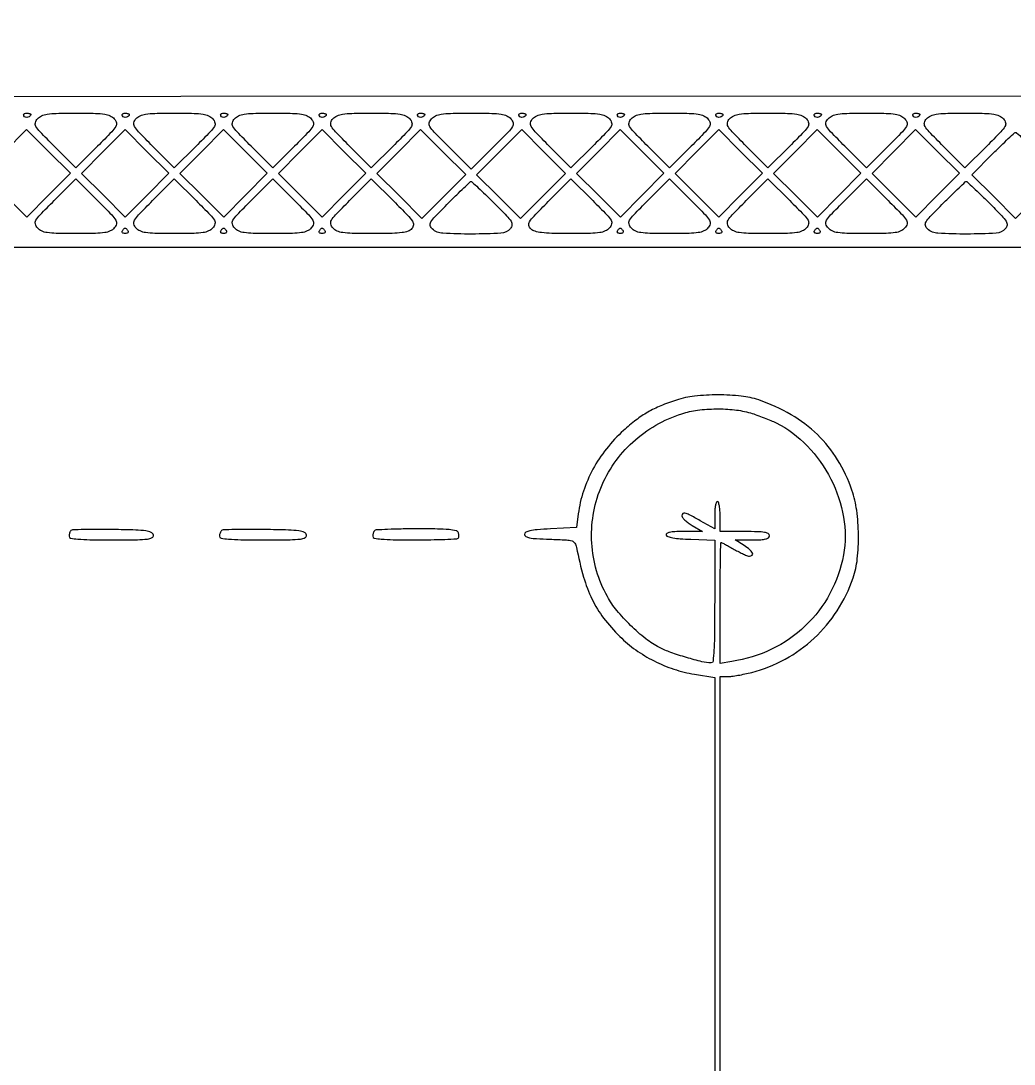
# Model space of a CAD drawing. Extents: x 0 to 836, y 5 to 589.
# Drawn here: x 656.61 to 687.33, y 482.92 to 515.19 of the extents above; entities that cross this region are included whole.
import ezdxf

# ---------------------------------------------------------------- set-up
doc = ezdxf.new("R2010")
doc.units = 0
doc.header["$MEASUREMENT"] = 0

msp = doc.modelspace()

# ---------------------------------------------------------------- linework, layer by layer
for points in [[(201.712326, 537.783562, -0.000001), (217.055896, 537.76491, -0.426088)], [(546.957638, 269.095817, -0.000001), (546.976289, 285.583213, -0.415883)], [(835.446278, 121.592707, -0.000059), (835.429914, 203.53197, -0.00002), (835.42504, 321.569549), (835.424938, 588.3084), (835.769253, 588.3084, 0.013775), (835.969061, 588.313906, 0.121919), (836.052736, 588.339582, 0.232745), (836.087862, 588.394014, 0.064289), (836.086534, 588.49875), (836.0595, 588.6891), (420.497259, 588.710259, 0.000013), (261.145696, 588.714318, 0.000021), (126.989856, 588.708632)], [(718.0002, 320.588723, -0.000011), (717.997333, 194.273324, -0.000202)], [(604.852986, 529.408162, -0.000002), (620.423836, 529.389509, -0.550615)], [(308.18842, 529.408162, -0.000002), (322.638019, 529.38951, -0.415836)], [(238.738155, 529.614638, -0.000002), (224.300981, 529.63329, -0.415836)], [(531.796111, 538.074638, -0.000002), (517.6951, 538.093291, -0.426056)], [(413.368417, 538.074638, -0.000002), (399.676779, 538.093291, -0.415815)], [(693.315638, 481.579418, -0.000002), (693.334294, 494.031443, -0.550517)], [(336.166934, 548.220763, -0.000002), (326.827688, 548.233536, -0.413812)], [(693.109162, 421.684687, -0.000002), (693.090507, 409.236574, -0.415775)], [(689.941022, 529.408162, -0.000003), (701.809045, 529.389505, -0.550493)], [(604.231838, 387.151416, -0.000003), (604.250494, 398.693431, -0.41574)], [(624.386963, 547.911742, -0.000008), (634.425797, 547.933006, -0.000377)], [(718.164575, 211.571705, 0.000026), (718.1694, 303.889409)], [(702.264644, 191.1114), (702.243472, 351.987169), (702.2223, 512.862937), (661.556209, 512.849834), (620.890119, 512.836731), (620.863609, 513.157512, 0.026954), (620.843222, 513.306107, 0.068539), (620.808319, 513.408976, 0.101462), (620.757379, 513.473778, 0.129485), (620.68905, 513.50635, 0.121912), (620.615088, 513.502253, 0.211929), (620.569515, 513.462632, 0.094469), (620.546543, 513.37233, 0.015182), (620.541, 513.189803), (620.541, 512.8452), (567.3699, 512.8452), (514.1988, 512.8452)], [(678.2382, 450.801999), (678.2382, 494.91), (678.474226, 494.91, 0.033784), (678.598002, 494.918373, 0.009552), (678.789035, 494.948064, 0.009579), (679.004119, 494.989975, 0.009984), (679.214476, 495.039579, 0.062014), (680.247488, 495.446691, 0.06281), (681.144236, 496.093318, 0.06242), (681.856876, 496.946419, 0.059932), (682.348616, 497.960437, 0.056201), (682.479949, 498.54906, 0.029856), (682.515492, 499.296066, 0.029744), (682.461243, 500.05224, 0.04985), (682.315672, 500.671984, 0.054918), (681.871006, 501.61639, 0.062928), (681.247634, 502.394448, 0.061322), (680.435627, 503.008094, 0.048361), (679.432407, 503.465779, 0.056663), (678.891973, 503.585586, 0.026393), (678.174086, 503.62308, 0.026412), (677.449476, 503.584345, 0.051667), (676.8846, 503.464266, 0.020635), (676.401179, 503.285629, 0.031732), (676.001345, 503.088193, 0.032269), (675.634541, 502.844386, 0.022335), (675.252027, 502.524933, 0.040251), (674.722402, 501.956274, 0.04304), (674.303845, 501.322113, 0.044302), (674.009965, 500.64375, 0.048343), (673.850731, 499.9437), (673.7967, 499.5207), (672.993, 499.4784, 0.00615), (672.577197, 499.451383, 0.03259), (672.35145, 499.419032, 0.069608), (672.228837, 499.374762, 0.27819), (672.1893, 499.3092, 0.275917), (672.228047, 499.24433, 0.075857), (672.344791, 499.202705, 0.03389), (672.562767, 499.175687, 0.006118), (672.971032, 499.157986, -0.004099), (673.483956, 499.137822, -0.062727), (673.658319, 499.107392, -0.18502), (673.745373, 499.039274, -0.087698), (673.797144, 498.904186, 0.021504), (674.015426, 497.988563, 0.043787), (674.278863, 497.298224, 0.04932), (674.635007, 496.718156, 0.035929), (675.13491, 496.149351, 0.040064), (675.628903, 495.735062, 0.037495), (676.193338, 495.39455, 0.037227), (676.806522, 495.140019, 0.038158), (677.445664, 494.981745), (678.069, 494.877006), (678.069, 450.774603)]]:
    msp.add_lwpolyline(points, format="xyb")
for points in [[(656.919, 512.300293, -0.211827), (656.895008, 512.246202, -0.127879), (656.831785, 512.213171, -0.122608), (656.758424, 512.214412, -0.191362), (656.708353, 512.25162, -0.136093), (656.698856, 512.284272, -0.190788), (656.709567, 512.312343, -0.140899), (656.740517, 512.331288, -0.067432), (656.787107, 512.3376, -0.026751), (656.837646, 512.334894, -0.042195), (656.880256, 512.326641, -0.051652), (656.910287, 512.314686, -0.279105)], [(659.502814, 512.164517, -0.1221), (659.568924, 512.041337, -0.202118), (659.551642, 511.92644, -0.05597), (659.424047, 511.762028, -0.0034), (658.985861, 511.317843), (658.31227, 510.644252), (657.641939, 511.318539, -0.003427), (657.206711, 511.762376, -0.055773), (657.079358, 511.927379, -0.200635), (657.061986, 512.042422, -0.122971), (657.127615, 512.165213, -0.10066), (657.255246, 512.25917, -0.072566), (657.425205, 512.309715, -0.031899), (657.708673, 512.332558, -0.004158), (658.3149, 512.3376, -0.004148), (658.922059, 512.332563, -0.032035), (659.205128, 512.309688, -0.073036), (659.374861, 512.258945, -0.100062)], [(659.9646, 512.300293, -0.211827), (659.940608, 512.246202, -0.127879), (659.877385, 512.213171, -0.122608), (659.804024, 512.214412, -0.191362), (659.753953, 512.25162, -0.136093), (659.744456, 512.284272, -0.190788), (659.755167, 512.312343, -0.140899), (659.786117, 512.331288, -0.067432), (659.832707, 512.3376, -0.026751), (659.883246, 512.334894, -0.042195), (659.925856, 512.326641, -0.051652), (659.955887, 512.314686, -0.279105)], [(662.548414, 512.164517, -0.1221), (662.614524, 512.041337, -0.202118), (662.597242, 511.92644, -0.05597), (662.469647, 511.762028, -0.0034), (662.031461, 511.317843), (661.35787, 510.644252), (660.687539, 511.318539, -0.003427), (660.252311, 511.762376, -0.055773), (660.124958, 511.927379, -0.200635), (660.107586, 512.042422, -0.122971), (660.173215, 512.165213, -0.10066), (660.300846, 512.25917, -0.072566), (660.470805, 512.309715, -0.031899), (660.754273, 512.332558, -0.004158), (661.3605, 512.3376, -0.004148), (661.967659, 512.332563, -0.032035), (662.250728, 512.309688, -0.073036), (662.420461, 512.258945, -0.100062)], [(663.0102, 512.300293, -0.211827), (662.986208, 512.246202, -0.127879), (662.922985, 512.213171, -0.122608), (662.849624, 512.214412, -0.191362), (662.799553, 512.25162, -0.136093), (662.790056, 512.284272, -0.190788), (662.800767, 512.312343, -0.140899), (662.831717, 512.331288, -0.067432), (662.878307, 512.3376, -0.026751), (662.928846, 512.334894, -0.042195), (662.971456, 512.326641, -0.051652), (663.001487, 512.314686, -0.279105)], [(665.594014, 512.164517, -0.1221), (665.660124, 512.041337, -0.202118), (665.642842, 511.92644, -0.05597), (665.515247, 511.762028, -0.0034), (665.077061, 511.317843), (664.40347, 510.644252), (663.733139, 511.318539, -0.003427), (663.297911, 511.762376, -0.055773), (663.170558, 511.927379, -0.200635), (663.153186, 512.042422, -0.122971), (663.218815, 512.165213, -0.10066), (663.346446, 512.25917, -0.072566), (663.516405, 512.309715, -0.031899), (663.799873, 512.332558, -0.004158), (664.4061, 512.3376, -0.004148), (665.013259, 512.332563, -0.032035), (665.296328, 512.309688, -0.073036), (665.466061, 512.258945, -0.100062)], [(666.0558, 512.300293, -0.211827), (666.031808, 512.246202, -0.127879), (665.968585, 512.213171, -0.122608), (665.895224, 512.214412, -0.191362), (665.845153, 512.25162, -0.136093), (665.835656, 512.284272, -0.190788), (665.846367, 512.312343, -0.140899), (665.877317, 512.331288, -0.067432), (665.923907, 512.3376, -0.026751), (665.974446, 512.334894, -0.042195), (666.017056, 512.326641, -0.051652), (666.047087, 512.314686, -0.279105)], [(668.639614, 512.164517, -0.1221), (668.705724, 512.041337, -0.202118), (668.688442, 511.92644, -0.05597), (668.560847, 511.762028, -0.0034), (668.122661, 511.317843), (667.44907, 510.644252), (666.778739, 511.318539, -0.003427), (666.343511, 511.762376, -0.055773), (666.216158, 511.927379, -0.200635), (666.198786, 512.042422, -0.122971), (666.264415, 512.165213, -0.10066), (666.392046, 512.25917, -0.072566), (666.562005, 512.309715, -0.031899), (666.845473, 512.332558, -0.004158), (667.4517, 512.3376, -0.004148), (668.058859, 512.332563, -0.032035), (668.341928, 512.309688, -0.073036), (668.511661, 512.258945, -0.100062)], [(669.1014, 512.300293, -0.211827), (669.077408, 512.246202, -0.127879), (669.014185, 512.213171, -0.122608), (668.940824, 512.214412, -0.191362), (668.890753, 512.25162, -0.136093), (668.881256, 512.284272, -0.190788), (668.891967, 512.312343, -0.140899), (668.922917, 512.331288, -0.067432), (668.969507, 512.3376, -0.026751), (669.020046, 512.334894, -0.042195), (669.062656, 512.326641, -0.051652), (669.092687, 512.314686, -0.279105)], [(671.769814, 512.164517, -0.126177), (671.835014, 512.040654, -0.199623), (671.816104, 511.923887, -0.054453), (671.684354, 511.755323, -0.003295), (671.233026, 511.298008), (670.5396, 510.604582), (669.846174, 511.298008, -0.003295), (669.394846, 511.755323, -0.054453), (669.263096, 511.923887, -0.199623), (669.244186, 512.040654, -0.126177), (669.309386, 512.164517, -0.102125), (669.438928, 512.259303, -0.072217), (669.612482, 512.309954, -0.031069), (669.904335, 512.332664, -0.003885), (670.5396, 512.3376, -0.003885), (671.174865, 512.332664, -0.031069), (671.466718, 512.309954, -0.072217), (671.640272, 512.259303, -0.102125)], [(672.2316, 512.300293, -0.211827), (672.207608, 512.246202, -0.127879), (672.144385, 512.213171, -0.122608), (672.071024, 512.214412, -0.191362), (672.020953, 512.25162, -0.136093), (672.011456, 512.284272, -0.190788), (672.022167, 512.312343, -0.140899), (672.053117, 512.331288, -0.067432), (672.099707, 512.3376, -0.026751), (672.150246, 512.334894, -0.042195), (672.192856, 512.326641, -0.051652), (672.222887, 512.314686, -0.279105)], [(674.815414, 512.164517, -0.1221), (674.881524, 512.041337, -0.202118), (674.864242, 511.92644, -0.05597), (674.736647, 511.762028, -0.0034), (674.298461, 511.317843), (673.62487, 510.644252), (672.954539, 511.318539, -0.003427), (672.519311, 511.762376, -0.055773), (672.391958, 511.927379, -0.200635), (672.374586, 512.042422, -0.122971), (672.440215, 512.165213, -0.10066), (672.567846, 512.25917, -0.072566), (672.737805, 512.309715, -0.031899), (673.021273, 512.332558, -0.004158), (673.6275, 512.3376, -0.004148), (674.234659, 512.332563, -0.032035), (674.517728, 512.309688, -0.073036), (674.687461, 512.258945, -0.100062)], [(675.2772, 512.300293, -0.211827), (675.253208, 512.246202, -0.127879), (675.189985, 512.213171, -0.122608), (675.116624, 512.214412, -0.191362), (675.066553, 512.25162, -0.136093), (675.057056, 512.284272, -0.190788), (675.067767, 512.312343, -0.140899), (675.098717, 512.331288, -0.067432), (675.145307, 512.3376, -0.026751), (675.195846, 512.334894, -0.042195), (675.238456, 512.326641, -0.051652), (675.268487, 512.314686, -0.279105)], [(677.861014, 512.164517, -0.1221), (677.927124, 512.041337, -0.202118), (677.909842, 511.92644, -0.05597), (677.782247, 511.762028, -0.0034), (677.344061, 511.317843), (676.67047, 510.644252), (676.000139, 511.318539, -0.003427), (675.564911, 511.762376, -0.055773), (675.437558, 511.927379, -0.200635), (675.420186, 512.042422, -0.122971), (675.485815, 512.165213, -0.10066), (675.613446, 512.25917, -0.072566), (675.783405, 512.309715, -0.031899), (676.066873, 512.332558, -0.004158), (676.6731, 512.3376, -0.004148), (677.280259, 512.332563, -0.032035), (677.563328, 512.309688, -0.073036), (677.733061, 512.258945, -0.100062)], [(678.3228, 512.300293, -0.211827), (678.298808, 512.246202, -0.127879), (678.235585, 512.213171, -0.122608), (678.162224, 512.214412, -0.191362), (678.112153, 512.25162, -0.136093), (678.102656, 512.284272, -0.190788), (678.113367, 512.312343, -0.140899), (678.144317, 512.331288, -0.067432), (678.190907, 512.3376, -0.026751), (678.241446, 512.334894, -0.042195), (678.284056, 512.326641, -0.051652), (678.314087, 512.314686, -0.279105)], [(680.906614, 512.164517, -0.1221), (680.972724, 512.041337, -0.202118), (680.955442, 511.92644, -0.05597), (680.827847, 511.762028, -0.0034), (680.389661, 511.317843), (679.71607, 510.644252), (679.045739, 511.318539, -0.003427), (678.610511, 511.762376, -0.055773), (678.483158, 511.927379, -0.200635), (678.465786, 512.042422, -0.122971), (678.531415, 512.165213, -0.10066), (678.659046, 512.25917, -0.072566), (678.829005, 512.309715, -0.031899), (679.112473, 512.332558, -0.004158), (679.7187, 512.3376, -0.004148), (680.325859, 512.332563, -0.032035), (680.608928, 512.309688, -0.073036), (680.778661, 512.258945, -0.100062)], [(681.3684, 512.300293, -0.211827), (681.344408, 512.246202, -0.127879), (681.281185, 512.213171, -0.122608), (681.207824, 512.214412, -0.191362), (681.157753, 512.25162, -0.136093), (681.148256, 512.284272, -0.190788), (681.158967, 512.312343, -0.140899), (681.189917, 512.331288, -0.067432), (681.236507, 512.3376, -0.026751), (681.287046, 512.334894, -0.042195), (681.329656, 512.326641, -0.051652), (681.359687, 512.314686, -0.279105)], [(683.952214, 512.164517, -0.1221), (684.018324, 512.041337, -0.202118), (684.001042, 511.92644, -0.05597), (683.873447, 511.762028, -0.0034), (683.435261, 511.317843), (682.76167, 510.644252), (682.091339, 511.318539, -0.003427), (681.656111, 511.762376, -0.055773), (681.528758, 511.927379, -0.200635), (681.511386, 512.042422, -0.122971), (681.577015, 512.165213, -0.10066), (681.704646, 512.25917, -0.072566), (681.874605, 512.309715, -0.031899), (682.158073, 512.332558, -0.004158), (682.7643, 512.3376, -0.004148), (683.371459, 512.332563, -0.032035), (683.654528, 512.309688, -0.073036), (683.824261, 512.258945, -0.100062)], [(684.414, 512.300293, -0.211827), (684.390008, 512.246202, -0.127879), (684.326785, 512.213171, -0.122608), (684.253424, 512.214412, -0.191362), (684.203353, 512.25162, -0.136093), (684.193856, 512.284272, -0.190788), (684.204567, 512.312343, -0.140899), (684.235517, 512.331288, -0.067432), (684.282107, 512.3376, -0.026751), (684.332646, 512.334894, -0.042195), (684.375256, 512.326641, -0.051652), (684.405287, 512.314686, -0.279105)], [(686.997814, 512.164517, -0.1221), (687.063924, 512.041337, -0.202118), (687.046642, 511.92644, -0.05597), (686.919047, 511.762028, -0.0034), (686.480861, 511.317843), (685.80727, 510.644252), (685.136939, 511.318539, -0.003427), (684.701711, 511.762376, -0.055773), (684.574358, 511.927379, -0.200635), (684.556986, 512.042422, -0.122971), (684.622615, 512.165213, -0.10066), (684.750246, 512.25917, -0.072566), (684.920205, 512.309715, -0.031899), (685.203673, 512.332558, -0.004158), (685.8099, 512.3376, -0.004148), (686.417059, 512.332563, -0.032035), (686.700128, 512.309688, -0.073036), (686.869861, 512.258945, -0.100062)], [(688.074991, 511.087821), (688.728713, 510.430243), (688.051857, 509.757356), (687.375, 509.084469), (686.698143, 509.757356), (686.021287, 510.430243), (686.675009, 511.087821, -0.00331), (686.928935, 511.339887, -0.005234), (687.150291, 511.552236, -0.001538), (687.344265, 511.733337, -0.189215), (687.375, 511.7454, -0.189215), (687.405735, 511.733337, -0.001538), (687.599709, 511.552236, -0.005234), (687.821065, 511.339887, -0.00331)], [(659.502814, 508.788283, -0.100062), (659.374861, 508.693855, -0.073036), (659.205128, 508.643112, -0.032035), (658.922059, 508.620237, -0.004148), (658.3149, 508.6152, -0.004158), (657.708673, 508.620242, -0.031899), (657.425205, 508.643085, -0.072566), (657.255246, 508.69363, -0.10066), (657.127615, 508.787587, -0.122971), (657.061986, 508.910378, -0.200635), (657.079358, 509.025421, -0.055773), (657.206711, 509.190424, -0.003427), (657.641939, 509.634261), (658.31227, 510.308548), (658.985861, 509.634957, -0.0034), (659.424047, 509.190772, -0.05597), (659.551642, 509.02636, -0.202118), (659.568924, 508.911463, -0.1221)], [(662.548414, 508.788283, -0.100062), (662.420461, 508.693855, -0.073036), (662.250728, 508.643112, -0.032035), (661.967659, 508.620237, -0.004148), (661.3605, 508.6152, -0.004158), (660.754273, 508.620242, -0.031899), (660.470805, 508.643085, -0.072566), (660.300846, 508.69363, -0.10066), (660.173215, 508.787587, -0.122971), (660.107586, 508.910378, -0.200635), (660.124958, 509.025421, -0.055773), (660.252311, 509.190424, -0.003427), (660.687539, 509.634261), (661.35787, 510.308548), (662.031461, 509.634957, -0.0034), (662.469647, 509.190772, -0.05597), (662.597242, 509.02636, -0.202118), (662.614524, 508.911463, -0.1221)], [(665.594014, 508.788283, -0.100062), (665.466061, 508.693855, -0.073036), (665.296328, 508.643112, -0.032035), (665.013259, 508.620237, -0.004148), (664.4061, 508.6152, -0.004158), (663.799873, 508.620242, -0.031899), (663.516405, 508.643085, -0.072566), (663.346446, 508.69363, -0.10066), (663.218815, 508.787587, -0.122971), (663.153186, 508.910378, -0.200635), (663.170558, 509.025421, -0.055773), (663.297911, 509.190424, -0.003427), (663.733139, 509.634261), (664.40347, 510.308548), (665.077061, 509.634957, -0.0034), (665.515247, 509.190772, -0.05597), (665.642842, 509.02636, -0.202118), (665.660124, 508.911463, -0.1221)], [(668.705305, 508.767389, -0.121451), (668.585491, 508.686555, -0.056764), (668.402398, 508.642062, -0.026999), (668.096809, 508.620328, -0.004254), (667.494, 508.6152, -0.003895), (666.859714, 508.620141, -0.030938), (666.567435, 508.64282, -0.07174), (666.393637, 508.693272, -0.102727), (666.264415, 508.787587, -0.122854), (666.19876, 508.910359, -0.200706), (666.216086, 509.025348, -0.055817), (666.343321, 509.190232, -0.00343), (666.778177, 509.633696), (667.447947, 510.307418), (668.145491, 509.613498, -0.003879), (668.57346, 509.181094, -0.047028), (668.719915, 508.999429, -0.161843), (668.752263, 508.87957, -0.171211)], [(674.815414, 508.788283, -0.101413), (674.686421, 508.693619, -0.072507), (674.514196, 508.642936, -0.031399), (674.225394, 508.62017, -0.003973), (673.5999, 508.6152, -0.004825), (673.029535, 508.620705, -0.024421), (672.712159, 508.642362, -0.045331), (672.513006, 508.684303, -0.109788), (672.383029, 508.758183, -0.162459), (672.322556, 508.865505, -0.19244), (672.34431, 508.979108, -0.049951), (672.482623, 509.153956, -0.00343), (672.925011, 509.604798), (673.624988, 510.30843), (674.29852, 509.634898, -0.0034), (674.736667, 509.190752, -0.055974), (674.864249, 509.026353, -0.202125), (674.881526, 508.911461, -0.122088)], [(677.861014, 508.788283, -0.100062), (677.733061, 508.693855, -0.073036), (677.563328, 508.643112, -0.032035), (677.280259, 508.620237, -0.004148), (676.6731, 508.6152, -0.004158), (676.066873, 508.620242, -0.031899), (675.783405, 508.643085, -0.072566), (675.613446, 508.69363, -0.10066), (675.485815, 508.787587, -0.122971), (675.420186, 508.910378, -0.200635), (675.437558, 509.025421, -0.055773), (675.564911, 509.190424, -0.003427), (676.000139, 509.634261), (676.67047, 510.308548), (677.344061, 509.634957, -0.0034), (677.782247, 509.190772, -0.05597), (677.909842, 509.02636, -0.202118), (677.927124, 508.911463, -0.1221)], [(680.906614, 508.788283, -0.100062), (680.778661, 508.693855, -0.073036), (680.608928, 508.643112, -0.032035), (680.325859, 508.620237, -0.004148), (679.7187, 508.6152, -0.004158), (679.112473, 508.620242, -0.031899), (678.829005, 508.643085, -0.072566), (678.659046, 508.69363, -0.10066), (678.531415, 508.787587, -0.122971), (678.465786, 508.910378, -0.200635), (678.483158, 509.025421, -0.055773), (678.610511, 509.190424, -0.003427), (679.045739, 509.634261), (679.71607, 510.308548), (680.389661, 509.634957, -0.0034), (680.827847, 509.190772, -0.05597), (680.955442, 509.02636, -0.202118), (680.972724, 508.911463, -0.1221)], [(683.952214, 508.788283, -0.100062), (683.824261, 508.693855, -0.073036), (683.654528, 508.643112, -0.032035), (683.371459, 508.620237, -0.004148), (682.7643, 508.6152, -0.004158), (682.158073, 508.620242, -0.031899), (681.874605, 508.643085, -0.072566), (681.704646, 508.69363, -0.10066), (681.577015, 508.787587, -0.122971), (681.511386, 508.910378, -0.200635), (681.528758, 509.025421, -0.055773), (681.656111, 509.190424, -0.003427), (682.091339, 509.634261), (682.76167, 510.308548), (683.435261, 509.634957, -0.0034), (683.873447, 509.190772, -0.05597), (684.001042, 509.02636, -0.202118), (684.018324, 508.911463, -0.1221)], [(671.23345, 509.57115, -0.004145), (671.63512, 509.16516, -0.049961), (671.771814, 508.9933, -0.168757), (671.799773, 508.877909, -0.161102), (671.75096, 508.76745, -0.19588), (671.460705, 508.627823, -0.014413), (670.560023, 508.598374, -0.015267), (669.661951, 508.622331, -0.171235), (669.337484, 508.758132, -0.151641), (669.275013, 508.863724, -0.199808), (669.292783, 508.973028, -0.05311), (669.421507, 509.138303, -0.003657), (669.836438, 509.561832, -0.00302), (670.091308, 509.815128, -0.004798), (670.312827, 510.028499, -0.001295), (670.507427, 510.211423, -0.190218), (670.535744, 510.2226, -0.188666), (670.564112, 510.211501, -0.001307), (670.75819, 510.031236, -0.004806), (670.979194, 509.820872, -0.003027)], [(686.54605, 509.57115, -0.004145), (686.94772, 509.16516, -0.049961), (687.084414, 508.9933, -0.168757), (687.112373, 508.877909, -0.161102), (687.06356, 508.76745, -0.19588), (686.773305, 508.627823, -0.014413), (685.872623, 508.598374, -0.015267), (684.974551, 508.622331, -0.171235), (684.650084, 508.758132, -0.151641), (684.587613, 508.863724, -0.199808), (684.605383, 508.973028, -0.05311), (684.734107, 509.138303, -0.003657), (685.149038, 509.561832, -0.00302), (685.403908, 509.815128, -0.004798), (685.625427, 510.028499, -0.001295), (685.820027, 510.211423, -0.190218), (685.848344, 510.2226, -0.188666), (685.876712, 510.211501, -0.001307), (686.07079, 510.031236, -0.004806), (686.291794, 509.820872, -0.003027)], [(659.9223, 508.6998, -0.146489), (659.93093, 508.667703, -0.191582), (659.919017, 508.640051, -0.134005), (659.886314, 508.621372, -0.063222), (659.8377, 508.6152, -0.063222), (659.789086, 508.621372, -0.134005), (659.756383, 508.640051, -0.191582), (659.74447, 508.667703, -0.146489), (659.7531, 508.6998, -0.025622), (659.775488, 508.732189, -0.032351), (659.799519, 508.759549, -0.033983), (659.821905, 508.779082, -0.163822), (659.8377, 508.7844, -0.163822), (659.853495, 508.779082, -0.033983), (659.875881, 508.759549, -0.032351), (659.899912, 508.732189, -0.025622)], [(662.9679, 508.6998, -0.146489), (662.97653, 508.667703, -0.191582), (662.964617, 508.640051, -0.134005), (662.931914, 508.621372, -0.063222), (662.8833, 508.6152, -0.063222), (662.834686, 508.621372, -0.134005), (662.801983, 508.640051, -0.191582), (662.79007, 508.667703, -0.146489), (662.7987, 508.6998, -0.025622), (662.821088, 508.732189, -0.032351), (662.845119, 508.759549, -0.033983), (662.867505, 508.779082, -0.163822), (662.8833, 508.7844, -0.163822), (662.899095, 508.779082, -0.033983), (662.921481, 508.759549, -0.032351), (662.945512, 508.732189, -0.025622)], [(666.0135, 508.6998, -0.146489), (666.02213, 508.667703, -0.191582), (666.010217, 508.640051, -0.134005), (665.977514, 508.621372, -0.063222), (665.9289, 508.6152, -0.063222), (665.880286, 508.621372, -0.134005), (665.847583, 508.640051, -0.191582), (665.83567, 508.667703, -0.146489), (665.8443, 508.6998, -0.025622), (665.866688, 508.732189, -0.032351), (665.890719, 508.759549, -0.033983), (665.913105, 508.779082, -0.163822), (665.9289, 508.7844, -0.163822), (665.944695, 508.779082, -0.033983), (665.967081, 508.759549, -0.032351), (665.991112, 508.732189, -0.025622)], [(675.2349, 508.6998, -0.146489), (675.24353, 508.667703, -0.191582), (675.231617, 508.640051, -0.134005), (675.198914, 508.621372, -0.063222), (675.1503, 508.6152, -0.063222), (675.101686, 508.621372, -0.134005), (675.068983, 508.640051, -0.191582), (675.05707, 508.667703, -0.146489), (675.0657, 508.6998, -0.025622), (675.088088, 508.732189, -0.032351), (675.112119, 508.759549, -0.033983), (675.134505, 508.779082, -0.163822), (675.1503, 508.7844, -0.163822), (675.166095, 508.779082, -0.033983), (675.188481, 508.759549, -0.032351), (675.212512, 508.732189, -0.025622)], [(678.2805, 508.6998, -0.146489), (678.28913, 508.667703, -0.191582), (678.277217, 508.640051, -0.134005), (678.244514, 508.621372, -0.063222), (678.1959, 508.6152, -0.063222), (678.147286, 508.621372, -0.134005), (678.114583, 508.640051, -0.191582), (678.10267, 508.667703, -0.146489), (678.1113, 508.6998, -0.025622), (678.133688, 508.732189, -0.032351), (678.157719, 508.759549, -0.033983), (678.180105, 508.779082, -0.163822), (678.1959, 508.7844, -0.163822), (678.211695, 508.779082, -0.033983), (678.234081, 508.759549, -0.032351), (678.258112, 508.732189, -0.025622)], [(681.3261, 508.6998, -0.146489), (681.33473, 508.667703, -0.191582), (681.322817, 508.640051, -0.134005), (681.290114, 508.621372, -0.063222), (681.2415, 508.6152, -0.063222), (681.192886, 508.621372, -0.134005), (681.160183, 508.640051, -0.191582), (681.14827, 508.667703, -0.146489), (681.1569, 508.6998, -0.025622), (681.179288, 508.732189, -0.032351), (681.203319, 508.759549, -0.033983), (681.225705, 508.779082, -0.163822), (681.2415, 508.7844, -0.163822), (681.257295, 508.779082, -0.033983), (681.279681, 508.759549, -0.032351), (681.303712, 508.732189, -0.025622)], [(679.174595, 503.064568, -0.011722), (679.375235, 502.999929, -0.008176), (679.598525, 502.918053, -0.008253), (679.810184, 502.832453, -0.016909), (679.9725, 502.757099, -0.084742), (680.93423, 502.044733, -0.07349), (681.661618, 501.020381, -0.074185), (682.056501, 499.839291, -0.089491), (682.051885, 498.671175, -0.077637), (681.633159, 497.477671, -0.079221), (680.872452, 496.47804, -0.078445), (679.831278, 495.757114, -0.074008), (678.59775, 495.373777), (678.2382, 495.318128), (678.2382, 497.186764, -0.001688), (678.240619, 497.903292, -0.002815), (678.248089, 498.506488, -0.000319), (678.258076, 499.041875, -0.408574), (678.271865, 499.0554, -0.118776), (678.295239, 499.049768, -0.002401), (678.403795, 498.993571, -0.005535), (678.53018, 498.92558, -0.003675), (678.673715, 498.844919, 0.011167), (678.822436, 498.764251, 0.013731), (678.96481, 498.695968, 0.012176), (679.086396, 498.645221, 0.090598), (679.14765, 498.633419, 0.188548), (679.227565, 498.663781, 0.340202), (679.239384, 498.729045, 0.103425), (679.153637, 498.834475, 0.028074), (678.97845, 498.961067), (678.7035, 499.13715), (679.23225, 499.138575, 0.010038), (679.500886, 499.144693, 0.04885), (679.651487, 499.165988, 0.11021), (679.731539, 499.205413, 0.227201), (679.761, 499.2669, 0.273642), (679.723125, 499.330923, 0.084509), (679.61295, 499.369125, 0.035355), (679.403186, 499.389, 0.005946), (678.9996, 499.3938), (678.2382, 499.3938), (678.2382, 499.8591, 0.017105), (678.232096, 500.037466, 0.027868), (678.213349, 500.187718, 0.026982), (678.186681, 500.299691, 0.332234), (678.1536, 500.3244, 0.322621), (678.12062, 500.300647, 0.031364), (678.093851, 500.199931, 0.03048), (678.075108, 500.063095, 0.018798), (678.069, 499.900677), (678.069, 499.476953), (677.61801, 499.731477, 0.005105), (677.285371, 499.914754, 0.05887), (677.146886, 499.969391, 0.273209), (677.082767, 499.951284, 0.194915), (677.054628, 499.88025, 0.175744), (677.074067, 499.827937, 0.030637), (677.148162, 499.750749, 0.030019), (677.250657, 499.667089, 0.022931), (677.371878, 499.587895), (677.6883, 499.40129), (677.1102, 499.397545, 0.009126), (676.833838, 499.390709, 0.039013), (676.670225, 499.37082, 0.08811), (676.585138, 499.337355, 0.348167), (676.567127, 499.28805, 0.245891), (676.618079, 499.238769, 0.029679), (676.77521, 499.202447, 0.024548), (677.007059, 499.174786, 0.009086), (677.335577, 499.157856), (678.069, 499.133413), (678.069, 497.233206, -0.002395), (678.064423, 496.277972, -0.011513), (678.046687, 495.734205, -0.011055), (678.019446, 495.384497, -0.388661), (677.96325, 495.33425, -0.056354), (677.676603, 495.370098, -0.012461), (677.197676, 495.49849, -0.013599), (676.710289, 495.656788, -0.031958), (676.358769, 495.807538, -0.050615), (675.93889, 496.076767, -0.026065), (675.470354, 496.490556, -0.026027), (675.043239, 496.955323, -0.046289), (674.750557, 497.384373, -0.111808), (674.268049, 499.040813, -0.112269), (674.547359, 500.74084, -0.111274), (675.538109, 502.164203, -0.108242), (677.052853, 503.042457, -0.045377), (677.538212, 503.150534, -0.029506), (678.111723, 503.190408, -0.029498), (678.686214, 503.16249, -0.045201)], [(658.161968, 499.424168, 0.075779), (658.139505, 499.393625, 0.038403), (658.120604, 499.349669, 0.03703), (658.107716, 499.300286, 0.045349), (658.1034, 499.2528, 0.358453), (658.151883, 499.193861, 0.027169), (658.371582, 499.162961, 0.017967), (658.742444, 499.144596, 0.003387), (659.420903, 499.14, 0.002314), (660.215273, 499.143677, 0.026279), (660.528673, 499.163071, 0.092918), (660.671058, 499.207061, 0.330132), (660.709991, 499.28805, 0.247809), (660.644591, 499.36968, 0.068663), (660.481237, 499.415313, 0.026106), (660.165434, 499.441613, 0.002986), (659.451056, 499.459418, 0.004531), (658.975185, 499.464123, 0.007041), (658.564798, 499.458683, 0.002706), (658.214735, 499.447214, 0.189013)], [(662.814916, 499.424116, 0.07583), (662.792473, 499.393593, 0.038397), (662.773589, 499.349654, 0.037021), (662.760712, 499.300282, 0.045312), (662.7564, 499.2528, 0.360635), (662.805449, 499.193641, 0.025897), (663.032513, 499.162904, 0.017431), (663.414809, 499.144576, 0.003262), (664.116203, 499.14, 0.002229), (664.93719, 499.143659, 0.025463), (665.260242, 499.163011, 0.089261), (665.407618, 499.206796, 0.335169), (665.447586, 499.28805, 0.25126), (665.381076, 499.369964, 0.066494), (665.212767, 499.415404, 0.02531), (664.887264, 499.441595, 0.002851), (664.146299, 499.459366, 0.004374), (663.654194, 499.464056, 0.006813), (663.230148, 499.458609, 0.00254), (662.86782, 499.447174, 0.18941)], [(667.5504, 499.422, 0.077955), (667.528762, 499.392311, 0.038133), (667.510567, 499.349032, 0.036641), (667.498158, 499.300126, 0.043841), (667.494, 499.2528, 0.357354), (667.542202, 499.19397, 0.027811), (667.758375, 499.162989, 0.018236), (668.123749, 499.144606, 0.003451), (668.7912, 499.14, 0.003645), (669.292082, 499.143651, 0.005731), (669.722203, 499.154855, 0.001843), (670.09257, 499.170119, 0.187275), (670.138971, 499.190571, 0.131935), (670.155079, 499.218506, 0.057779), (670.161315, 499.261134, 0.05155), (670.157685, 499.310643, 0.04759), (670.14402, 499.359771, 0.253388), (670.07191, 499.421509, 0.03004), (669.856298, 499.454463, 0.019158), (669.49824, 499.473564, 0.003746), (668.852649, 499.4784, 0.004231), (668.371053, 499.474325, 0.00659), (667.956201, 499.461833, 0.002421), (667.601449, 499.444747, 0.185182)]]:
    msp.add_lwpolyline(points, format="xyb", close=True)
for points in [[(657.4689, 509.7996), (656.79473, 509.121452), (656.11793, 509.798252), (655.44113, 510.475052), (656.1153, 511.1532), (656.78947, 511.831348), (657.46627, 511.154548), (658.14307, 510.477748)], [(660.5145, 509.7996), (659.84033, 509.121452), (659.16353, 509.798252), (658.48673, 510.475052), (659.1609, 511.1532), (659.83507, 511.831348), (660.51187, 511.154548), (661.18867, 510.477748)], [(663.5601, 509.7996), (662.88593, 509.121452), (662.20913, 509.798252), (661.53233, 510.475052), (662.2065, 511.1532), (662.88067, 511.831348), (663.55747, 511.154548), (664.23427, 510.477748)], [(666.6057, 509.7996), (665.93153, 509.121452), (665.25473, 509.798252), (664.57793, 510.475052), (665.2521, 511.1532), (665.92627, 511.831348), (666.60307, 511.154548), (667.27987, 510.477748)], [(669.694215, 509.759197), (669.0168, 509.081782), (668.320165, 509.778417), (667.62353, 510.475052), (668.297138, 511.152635), (668.970747, 511.830218), (669.671189, 511.133415), (670.37163, 510.436612)], [(672.760383, 509.779765), (672.063748, 509.08313), (671.386165, 509.756738), (670.708582, 510.430347), (671.405385, 511.130789), (672.102188, 511.83123), (672.779603, 511.153815), (673.457018, 510.4764)], [(675.8271, 509.7996), (675.15293, 509.121452), (674.47613, 509.798252), (673.79933, 510.475052), (674.4735, 511.1532), (675.14767, 511.831348), (675.82447, 511.154548), (676.50127, 510.477748)], [(678.8727, 509.7996), (678.19853, 509.121452), (677.52173, 509.798252), (676.84493, 510.475052), (677.5191, 511.1532), (678.19327, 511.831348), (678.87007, 511.154548), (679.54687, 510.477748)], [(681.9183, 509.7996), (681.24413, 509.121452), (680.56733, 509.798252), (679.89053, 510.475052), (680.5647, 511.1532), (681.23887, 511.831348), (681.91567, 511.154548), (682.59247, 510.477748)], [(684.9639, 509.7996), (684.28973, 509.121452), (683.61293, 509.798252), (682.93613, 510.475052), (683.6103, 511.1532), (684.28447, 511.831348), (684.96127, 511.154548), (685.63807, 510.477748)]]:
    msp.add_lwpolyline(points, close=True)
msp.add_lwpolyline([(620.88477, 508.1922), (659.290485, 508.1922), (697.6962, 508.1922), (697.6962, 349.6518)])

doc.saveas('drawing.dxf')
